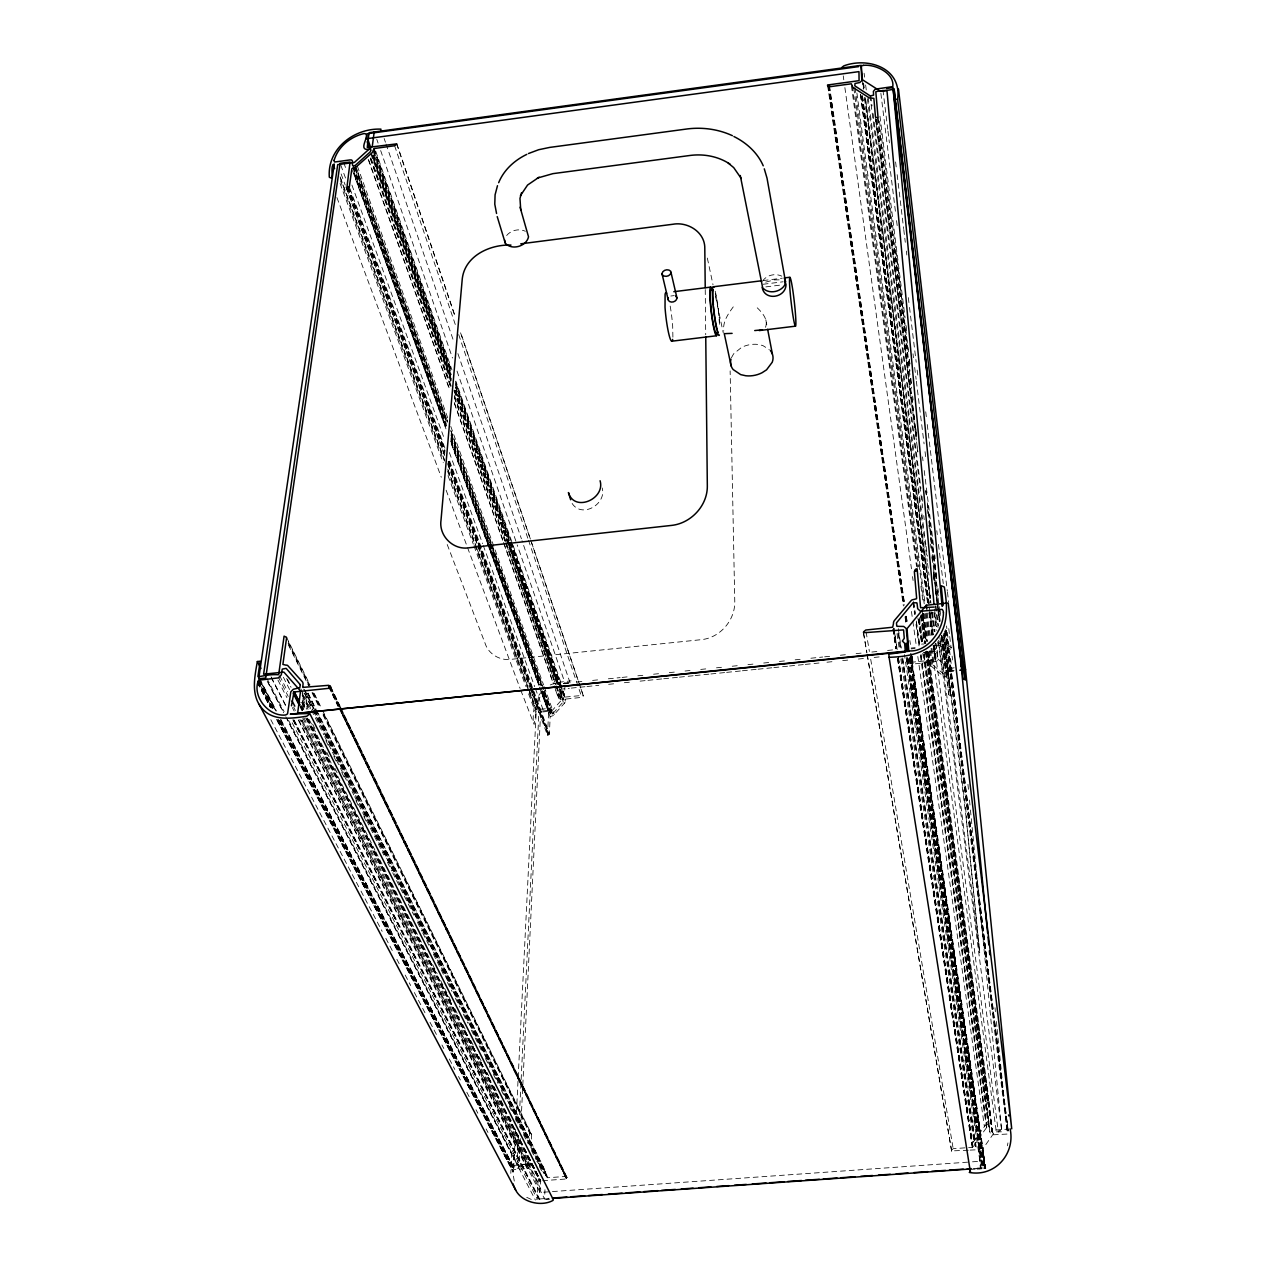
<?xml version="1.0" encoding="UTF-8"?>
<svg xmlns="http://www.w3.org/2000/svg" width="1266" height="1266" viewBox="0 0 1266 1266"><rect width="100%" height="100%" fill="white"/><g stroke="black" fill="none" stroke-linecap="round" stroke-linejoin="round"><path stroke-width="0.75" stroke-dasharray="5 3.75" d="M973.554 1141.71L985.344 1125.252A2.516 2.31 2.3 0 1 986.673 1124.762L988.999 1123.828L986.894 1101.072L988.857 1098.888L992.053 1131.883L1001.833 1131.82L970.247 807.898M672.895 337.167L672.689 326.422A24.45 2.896 83.1 0 0 669.761 303.84M511.448 542.212L565.839 699.069L581.822 697.36L583.167 696.284A2.374 1.852 -19 0 0 583.294 695.699L460.602 332.42M570.064 682.801L522.035 540.645M548.542 1198.696L544.586 1198.965L544.966 1189.644M565 685.128L564.541 696.727L551.723 711.033L538.905 712.315L530.043 688.182M542.671 1180.687L567.231 1178.915A3.007 2.674 -34.9 0 0 567.168 1177.712L565.665 1176.462L547.371 1177.76L546.754 1174.943A4.431 3.925 -35.5 0 0 545.899 1172.3L536.278 1160.574M448.164 464.907L547.529 735.451L549.397 733.726L550.156 716.762L552.182 715.907A2.105 1.662 -20.1 0 0 553.305 715.512L564.62 703.041A3.83 3.007 -19.6 0 0 565.38 701.127L565.839 699.069M307.654 718.36L540.788 1180.814L539.585 1192.477L970.579 1161.951M561.265 697.36L561.661 687.691M555.774 690.635L558.717 698.658L563.354 699.323L563.607 701.427L552.625 713.866L550.789 714.119L550.267 709.894L542.228 687.58M539.522 1178.82L537.987 1181.574L537.243 1199.044L291.18 720.797M558.417 698.088L558.559 690.049M514.281 1181.099L512.872 1172.838L513.695 1169.737L528.318 1168.407L530.106 1165.907L530.391 1161.587M531.008 1147.819L531.578 1134.922A2.754 2.421 -33.7 0 0 531.498 1134.178L322.15 709.546M934.751 646.404L933.912 645.834L935.463 659.776L911.631 662.245A2.595 2.057 -7.5 0 0 911.789 663.131L913.261 664.001L929.64 662.355L930.478 664.428A3.861 3.054 -6.8 0 0 931.523 666.359L943.771 676.566A2.168 1.725 -6.4 0 0 944.974 676.74L947.126 677.199L948.74 694.338A2.469 1.978 -6 0 0 948.899 694.923L950.766 695.714L943.771 633.902M292.984 719.99L522.162 1166.572L527.985 1165.764L528.523 1157.583M529.125 1144.385L529.631 1133.086L322.529 713.945M547.529 735.451L548.637 710.986L541.658 691.916L548.51 710.637M520.247 1138.545L518.838 1168.091L513.68 1168.455L280.546 720.718M520.722 1128.686L540.677 711.112L548.384 710.495M522.162 1166.572L520.611 1164.973L518.902 1166.809L513.11 1166.841L513.6 1153.627M516.022 1121.201L536.214 711.571L534.141 724.453L520.801 690.302M513.68 1168.455L515.626 1129.066M518.459 1135.127L517.019 1164.767L531.815 1163.691M519.028 1123.274L538.905 712.315M511.622 1152.424L510.815 1173.313M906.678 657.481L981.292 1161.191L981.625 1168.676L973.839 1169.452M968.268 1150.24L951.621 1150.905A2.833 2.643 0 0 1 951.684 1150.098L953.187 1148.689L972.399 1147.312L972.905 1144.337A4.605 4.257 2.1 0 1 973.522 1141.71M1007.42 1145.793L1007.926 1142.929M988.398 1100.518L988.113 1099.489L987.179 1100.138L988.398 1100.518L927.25 651.737M973.032 1146.616L898.385 657.402M913.118 663.147L912.011 663.194L913.118 663.178M566.931 1177.617C565.285 1180.07 565.918 1175.149 566.931 1177.617L330.062 685.84M294.029 720.623L539.269 1199.598M549.064 734.454L548.051 734.771L549.033 734.169L449.082 461.473M765.519 327.308C768.826 318.731 760.692 310.93 754.947 305.676M935.542 659.728L935.147 651.262L923.357 652.449M731.416 357.756L733.663 353.784L741.591 347.39A20.984 14.765 -12 0 1 757.654 344.399L762.718 345.491L769.237 349.527M733.267 306.863C728.203 313.794 722.506 321.928 723.772 330.98M931.982 648.319L996.057 1130L982.701 1149.053L984.426 1168.012L972.589 1168.85M935.685 659.586L934.055 645.328M982.495 1150.272C982.717 1144.401 972.335 1149.686 975.437 1143.23L986.72 1127.357L989.205 1127.595L989.965 1132.579L991.974 1134.874L1007.483 1134.035A4.827 4.447 4.2 0 1 1008.021 1134.874M541.959 691.442C533.872 699.829 533.081 712.078 533.16 723.076A2.39 1.867 -20.7 0 0 533.239 723.646M762.464 281.305C766.389 275.038 775.235 272.997 781.771 276.146M1008.021 1131.218L944.847 629.788M506.653 235.523C510.973 230.19 519.187 228.26 525.39 231.282M552.593 713.882L543.256 687.834M545.504 690.302L539.237 698.072L535.866 708.042A4.02 3.133 -20.4 0 0 536.357 709.656L548.368 708.485L550.267 709.894M550.235 684.938L556.549 682.548L571.093 680.839M765.677 282.128L774.206 279.897L781.438 279.833M970.12 1150.114L979.9 1149.623L980.913 1157.013L979.615 1159.213L981.292 1161.191M935.147 651.262C931.38 655.471 938.913 656.025 934.387 646.435M972.399 1147.312L897.61 658.478M935.669 643.191L937.71 658.842C938.486 663.511 930.099 659.966 932.456 664.603L944.594 674.81L946.746 674.224L947.664 668.828L954.184 667.799M954.121 670.426L948.44 671.091M670.822 296.022L674.256 295.579M527.321 1166.208L299.868 719.294M981.103 1168.945L904.446 654.554M552.356 713.992L542.892 687.96M763.145 280.577L782.293 278.188M763.097 284.264L783.116 281.78M765.851 286.891L780.505 285.072M569.004 682.801L565.079 683.197L517.193 544.902M576.885 682.01L584.75 681.203M592.615 680.412L600.48 679.605M608.345 678.798L620.134 677.611M622.112 677.405L629.977 676.614M637.842 675.807L645.707 675.015M653.572 674.208L661.438 673.417M669.303 672.61L677.168 671.819M685.033 671.012L692.898 670.22M700.763 669.413L708.628 668.622M716.493 667.815L724.374 667.024M732.239 666.217L740.104 665.425M747.969 664.618L755.834 663.827M763.699 663.02L771.564 662.229M779.429 661.422L787.294 660.63M795.159 659.823L803.024 659.032M810.889 658.225L822.694 657.022M824.657 656.832L832.522 656.025M840.387 655.234L848.252 654.427M856.117 653.636L863.998 652.829M871.863 652.037L879.728 651.23M887.593 650.439L895.458 649.632M911.188 648.034L915.112 647.638M932.82 645.834L936.745 645.438L937.995 659.08L952.095 670.996L946.541 625.958M568.307 682.991L561.297 683.703L455.839 381.098M563.465 683.656L570.064 682.991M911.156 648.92L915.081 648.509M559.477 689.305L569.304 688.308M571.283 688.103L585.05 686.71M587.013 686.52L598.818 685.317M608.645 684.32L614.548 683.719M624.375 682.722L630.278 682.137M640.121 681.14L646.024 680.538M647.986 680.333L661.754 678.94M663.716 678.75L677.484 677.357M679.462 677.152L693.23 675.759M695.192 675.553L708.96 674.161M710.922 673.971L724.69 672.578M726.668 672.373L740.436 670.98M742.398 670.774L756.166 669.382M758.128 669.192L771.896 667.783M773.858 667.593L787.642 666.201M789.604 665.995L803.372 664.603M805.334 664.397L819.102 663.004M826.967 662.213L834.832 661.422M842.713 660.615L850.578 659.823M858.443 659.032L866.308 658.225M874.173 657.434L880.076 656.832M556.106 685.729L560.363 697.534L583.31 695.319M948.677 671.645L954.453 671.075M966.148 817.725L979.694 952.76L966.148 817.725L943.123 635.01M529.631 1133.086L531.404 1133.94M513.806 1153.611L511.559 1153.785L287.224 719.341M996.057 1130L1007.815 1129.145M513.221 1165.448L528.017 1164.372M972.541 1161.808L982.384 1161.112L982.986 1167.743L973.127 1168.439M539.316 1198.981L549.175 1198.285M970.183 1169.436L980.422 1168.724L978.713 1149.765M545.741 1199.567L549.491 1199.298M938.343 645.581L944.958 646.61L950.703 649.268M550.884 714.119L542.94 691.822M986.8 1127.341L920.968 655.503M979.346 1149.449L906.646 658.716M938.802 643.666L945.496 644.79L951.684 647.654M560.363 689.21C563.687 690.951 557.277 694.401 560.078 697.202M531.277 1199.424L524.915 1196.512M909.51 658.589L984.378 1167.853M572.137 503.457C581.933 518.712 606.762 504.153 602.205 487.98M270.829 719.705L360.082 889.365M361 891.106L382.158 931.333M385.845 938.328L393.204 952.317M396.875 959.312L399.645 964.565M405.167 975.057L410.69 985.549M414.362 992.544L421.72 1006.533M422.638 1008.29L426.325 1015.285M430.013 1022.279L437.371 1036.268M441.961 1045.004L443.812 1048.501M449.335 1059.009L454.842 1069.501M458.529 1076.496L460.365 1079.993M466.806 1092.226L470.493 1099.22M476.016 1109.728L477.852 1113.225M486.128 1128.956L487.98 1132.453M258.549 680.253L273.139 708.216M279.517 720.465L513.695 1169.737M258.375 680.459L272.95 708.422M279.327 720.655L513.569 1169.895M258.201 680.665L272.776 708.628M279.169 720.86L513.458 1170.069M259.862 684.368L271.557 707.314M278.093 719.325L513.252 1170.433M257.742 681.345L271.43 707.552M277.808 719.784L513.157 1170.623M257.615 681.583L271.304 707.789M277.697 720.022L513.094 1170.828M257.504 681.82L271.193 708.026M277.586 720.259L512.967 1171.24M257.346 682.327L270.164 706.871M277.491 720.892L512.936 1171.446M257.283 682.58L270.101 707.108M276.51 719.389L512.904 1171.651M259.815 678.987L276.21 710.479M280.751 719.23L513.743 1167.189M258.881 677.896L276.178 711.16M280.736 719.911L512.983 1166.223M260.828 682.105L275.387 710.099M280.862 720.607L513.11 1166.841M259.593 680.491L275.086 710.226M266.857 678.26L284.09 711.65M288.616 720.433L518.902 1166.809M268.218 682.548L283.6 712.331M267.237 681.203L283.521 712.742M285.815 716.809L535.376 1200.041M294.092 719.99L540.107 1199.962M271.066 676.804L286.401 706.697M293.063 719.768L539.332 1199.741M271.32 677.801L286.67 707.694M301.213 720.322L544.586 1198.965M278.378 677.073L288.221 696.427M293.601 706.982L295.389 710.495M292.351 707.567L294.139 711.081M298.618 719.863L539.965 1192.303L540.93 1189.391L301.957 720.259M277.95 680.095L286.923 697.677M298.57 720.528L527.21 1168.755M283.378 677.215L289.613 689.543M303.872 717.711L530.248 1164.973M302.827 718.186L537.955 1182.048M279.675 675.743L287.714 691.584M302.02 719.753L528.191 1165.131M301.419 706.001L303.207 709.53M301.118 706.111L303.049 709.577M307.353 718.471L540.677 1180.861M287.429 679.13L290.974 686.188M300.754 705.558L302.764 709.735M306.973 717.901L540.471 1180.972M286.591 678.497L291.053 687.311M300.849 706.301L302.606 710.242M307.084 718.661L540.297 1181.146M300.612 706.539L302.289 710.21M306.847 718.898L540.155 1181.368M300.279 707.314L302.068 710.843M305.628 717.901L540.028 1181.89M302.257 700.335L306.736 709.245M302.305 701.68L305.85 708.738M302.495 702.44L306.04 709.498M302.083 702.393L305.897 709.498M301.846 702.25L305.502 709.387M301.973 702.931L304.631 708.232M312.639 724.136L315.297 729.438M326.85 752.4L329.508 757.701M334.841 768.304L337.516 773.605M302.099 705.399L303.872 708.928M309.205 719.515L336.74 774.206M337.626 775.963L374.926 850.056M375.812 851.812L429.111 957.65M432.671 964.708L437.102 973.538M440.663 980.596L451.329 1001.754M454.874 1008.812L459.321 1017.627M462.865 1024.685L466.426 1031.743M470.857 1040.573L474.418 1047.615M478.865 1056.445L482.409 1063.503M486.856 1072.318L488.629 1075.847M493.962 1086.434L496.62 1091.719M501.067 1100.534L504.612 1107.592M509.059 1116.422L512.619 1123.48M302.052 692.993L309.996 708.881M325.884 740.673L328.527 745.959M333.828 756.562L336.471 761.863M341.773 772.45L344.415 777.751M355.904 800.698L358.547 805.999M363.848 816.586L366.491 821.887M302.321 694.575L309.395 708.707M302.178 695.477L309.252 709.625M302.701 698.705L308.018 709.292M306.293 693.847L546.69 1176.794M303.729 689.147L313.414 708.596M314.284 710.368L546.77 1177.301M304.568 693.135L312.56 709.15M313.398 710.843L543.763 1172.902M304.631 693.721L543.81 1173.329M300.817 688.831L310.534 708.295M311.42 710.052L323.779 734.818M324.666 736.59L353.815 794.953M354.702 796.71L361.76 810.857M362.646 812.63L383.851 855.072M387.38 862.146L391.795 870.992M392.682 872.765L413.887 915.207M417.416 922.281L421.831 931.127M422.717 932.884L429.775 947.047M433.32 954.121L443.907 975.342M447.452 982.416L451.867 991.246M455.396 998.32L459.811 1007.166M463.356 1014.24L467.771 1023.086M471.3 1030.16L481.903 1051.381M485.432 1058.455L489.847 1067.301M493.376 1074.375L497.791 1083.221M501.336 1090.295L505.751 1099.125M509.28 1106.199L511.939 1111.516M515.468 1118.59L519.883 1127.436M523.412 1134.51L527.827 1143.34M531.372 1150.414L535.787 1159.26M539.316 1166.334L541.959 1171.636M308.049 693.056L315.962 709.007M316.848 710.78L546.421 1173.123M308.049 693.673L545.709 1172.158M307.464 693.436L546.754 1174.943M304.631 689.654L314.3 709.102M315.187 710.875L547.482 1177.76M288.126 643.144L309.094 685.586M312.575 692.66L319.57 706.808M323.067 713.882L530.043 1133.054M288.442 644.98L308.54 685.65M312.037 692.724L319.032 706.871M286.401 637.035L309.933 684.795M314.3 693.626L321.279 707.773M288.268 641.72L310.075 685.919M313.557 692.993L320.535 707.124M324.033 714.198L531.578 1134.922M330.537 686.378L339.968 705.953M340.823 707.741L567.073 1177.427M329.666 685.713L339.114 705.289M339.968 707.077L566.393 1176.842M330.141 687.058L339.573 706.634M340.048 707.694L567.231 1178.915M329.239 685.84L339.003 706.665M339.874 708.438L566.567 1178.266M328.859 686.188L338.307 705.748M341.741 712.869L565.839 1177.206M329.334 687.549L337.911 705.32M341.345 712.442L566.266 1178.377M328.669 686.631L338.133 706.681M338.971 707.979L565.965 1178.266M447.215 544.522L485.1 643.334C488.423 653.968 499.754 660.805 510.704 659.364L701.459 639.646C720.117 637.763 735.23 620.15 734.771 601.477L730.134 370.922M336.914 197.543L441.296 477.266M446.138 490.227L466.885 545.804M467.565 547.656L520.104 688.451M340.079 183.475L443.242 462.739M448.022 475.684L473.294 544.111M473.975 545.947L525.896 686.504M528.634 693.895L535.471 712.394M346.757 188.808L444.762 455.649M341.124 173.948L345.207 185.089M345.887 186.941L444.777 456.124M447.515 463.546L529.362 686.33M340.127 176.813L444.556 460.096M447.784 469.132L536.373 709.656M340.427 178.031L444.698 461.125M448.101 470.366L475.367 544.38M476.048 546.232L527.843 686.852M528.523 688.704L536.024 709.055M340.443 180.69L443.448 460.001M447.531 471.094L536.214 711.571M350.017 188.681L444.952 448.227M449.699 461.204L549.397 733.726M340.791 165.118L345.539 178.126M348.609 187.115L445.015 450.348M348.229 187.067L444.999 451.25M448.734 461.41L548.89 734.834M347.913 187.178L444.825 451.376M448.449 461.504L548.748 734.96M347.612 187.415L444.809 452.468M448.196 461.726L530.802 686.852M531.119 687.849L548.479 735.04M347.454 187.732L444.888 453.26M448.069 462.027L478.2 544.079M478.659 545.44L530.549 686.789M531.008 688.15L548.225 734.96M343.782 162.76L346.488 170.198M351.916 185.058L444.651 439.587M449.398 452.595L482.568 543.62M483.248 545.488L534.695 686.678M535.376 688.546L543.494 710.827L542.022 712.267L540.677 711.112M354.084 173.189L446.154 427.876M450.854 440.885L538.905 684.431M354.306 174.993L446.423 429.68M451.139 442.689L538.541 684.368M541.231 691.806L547.956 710.384M352.518 170.594L445.964 428.873M451.329 443.733L486.967 542.212M487.632 544.063L538.715 685.286M539.395 687.137L550.156 716.873M357.091 169.85L448.053 422.781M450.728 430.218L543.7 688.72M544.364 690.571L551.723 711.033M355.319 165.355L447.61 421.942M450.965 431.247L491.081 542.798M491.762 544.665L542.592 685.966M354.86 165.529L447.199 422.1M451.218 433.257L542.228 686.109M355.319 168.742L446.423 421.657M451.123 434.665L489.974 542.528M490.638 544.396L541.563 685.729M354.575 167.571L446.55 422.686M451.028 435.235L541.025 684.874M543.478 691.742L552.182 715.907M353.182 165.751L446.376 424.142M451.076 437.15L540.25 684.384M353.04 166.922L446.328 425.598M450.997 438.321L488.613 542.703M489.246 544.269L540.281 685.84M540.914 687.406L550.346 713.723M352.897 167.792L446.186 426.12M450.886 439.128L539.49 684.431M541.99 691.758L550.9 716.034M354.322 173.363L446.502 428.414M451.076 441.059L539.221 684.953M541.785 692.043L548.637 710.986M354.179 173.236L446.312 427.987M450.949 440.932L539.047 684.542M357.344 166.068L448.117 418.967M450.775 426.405L543.557 684.874M544.222 686.726L554.239 714.625M368.754 160.165L449.699 389.469M454.304 402.525L502.998 540.487M503.646 542.354L553.653 684.036M554.318 685.903L558.274 697.091M368.2 159.342L449.161 388.63M454.415 403.553L553.147 683.165M373.343 156.05L451.044 377.553M455.475 390.498L508.394 541.294M508.916 543.082L558.464 684.495L455.174 390.055M373.043 155.94L451.282 379.214L372.71 155.876M560.379 690.318L563.687 699.94M454.89 390.308L507.856 541.057M508.378 542.892L558.069 684.336M371.365 153.075L451.297 380.987L372.172 155.86M454.462 390.118L557.736 684.51M558.433 686.188L564.32 703.342M454.399 390.292L507.223 541.057M507.919 542.845L557.515 684.257M370.811 153.835L451.313 383.171M453.924 390.624L556.692 683.355M559.319 690.809L563.243 701.997M371.223 158.661L451.218 386.177M454.494 395.498L505.64 540.946M506.289 542.813L556.138 684.542M556.787 686.409L560.727 697.598M370.4 157.981L451.155 387.649M454.399 396.685L555.489 684.146M370.289 158.804L451.028 388.14M454.304 397.461L504.849 541.009M505.514 542.877L555.394 684.574M556.043 686.441L560.648 699.481M375.765 151.35L451.93 369.894M374.135 148.533L451.471 370.59M455.475 381.762L510.689 540.376M373.897 148.613L451.155 370.764M455.918 383.693L510.42 540.55M511.242 542.291L565.76 699.133M373.565 148.834L450.918 371.017M455.586 383.851L510.198 540.788M510.989 542.481L565.57 699.37M373.992 150.986L451.155 372.062M455.713 385.117L565.459 699.75M373.043 150.891L451.282 374.72M455.57 386.842L509.565 541.31M509.976 542.576L565.411 701.111M374.024 154.199L451.06 374.451M455.618 387.523L509.154 540.582M509.802 542.449L561.376 689.907M373.454 155.386L451.282 377.727M455.792 390.577L558.401 683.608M376.793 139.355L378.075 143.09M380.67 150.575L452.484 358.009M457.026 371.096L516.544 543.035M384.152 138.485L385.434 142.219M386.067 144.087L454.051 342.374M457.896 353.594L521.402 538.778M394.612 145.748L455.538 325.251M458.703 334.604L527.875 538.414M528.508 540.281L581.822 697.36M396.717 143.485L455.538 317.45M396.669 143.881L455.507 317.845M460.555 332.816L583.294 695.699M707.33 258.058L713.027 284.866M715.48 296.339L723.218 332.705M765.835 319.807L767.291 327.435M866.118 631.971L869.394 651.468M870.707 659.269L953.187 1148.689M863.523 632.747L866.83 652.227M867.163 654.174L951.621 1150.905M863.554 633.364L866.862 652.845M867.194 654.791L951.668 1151.427M893.4 628.996L896.265 648.635M897.895 658.32L972.62 1147.218M893.116 629.139L896.122 648.698M892.973 629.202L895.806 648.778M897.467 658.526L972.288 1147.328M896.993 633.68L899.351 649.3M900.838 659.064L973.87 1141.315M897.183 649.6L893.923 628.173L897.151 649.759M898.338 657.56L972.937 1146.869M893.638 628.759L896.518 648.366M898.116 657.988L972.794 1147.075M898.29 628.648L901.234 648.145M902.69 657.877L976.213 1147.043M898.813 633.918L901.17 649.537M902.626 659.285L975.437 1143.23M897.99 633.111L900.237 649.141M901.803 658.462L975.263 1146.189M906.44 659L981.894 1167.964M909.906 658.89L984.426 1168.012M909.7 658.747L984.22 1167.711M908.497 658.795L982.384 1161.112M907.975 658.842L982.986 1167.743M907.643 657.719L980.311 1150.43M907.136 657.829L980.913 1157.013M829.499 85.819L904.763 605.29M906.314 616.21L907.453 624.027M909.858 640.517L910.428 644.426M912.137 656.168L913.261 664.001M829.151 85.36L904.541 604.752M906.234 616.495L907.374 624.312M911.979 656.801L913.039 663.463M828.787 85.313L904.335 604.958M906.029 616.7L906.883 623.473M911.71 655.835L912.849 663.669M828.423 85.423L904.051 605.053M905.76 616.779L906.598 623.552M910.998 653.588L985.771 1168.36M828.154 85.661L903.766 604.974M905.38 616.653L906.393 623.774M910.745 653.588L985.581 1168.344M828.059 85.977L903.56 604.768M905.19 616.226L906.409 624.344M910.982 656.105L985.407 1168.328L910.776 656.374M827.568 84.996L903.386 605.955M905.079 617.238L905.95 623.568M910.602 657.007L985.043 1168.217M910.317 657.291L984.869 1168.154M910.08 657.196L984.695 1168.059M909.843 657.07L984.537 1167.964M911.441 611.462L912.549 619.296M912.833 621.258L916.442 646.704M917.818 656.5L984.378 1126.408M913.593 601.54L915.223 613.266M916.315 621.068L919.86 646.451M920.952 654.253L986.673 1124.762M913.577 602.648L915.223 614.39M916.315 622.223L919.591 645.723M912.992 602.869L914.638 614.611M916.014 624.407L919.037 645.929M920.398 655.725L986.499 1127.515M919.306 617.555L923.072 644.916M924.148 652.718L989.015 1123.559M919.243 619.185L922.756 644.631M924.101 654.411L989.442 1128.212M919.053 619.311L922.566 644.742M923.911 654.506L989.775 1131.646M843.251 75.881L843.789 79.79M844.881 87.607L911.457 568.782M912.533 576.6L913.087 580.524M918.499 619.644L921.743 643.112M917.929 618.077L921.727 644.283M922.819 653.335L988.477 1127.246M922.091 616.004L925.826 643.397M926.886 651.215L992.465 1132.358M921.759 615.687L925.699 643.302M926.759 651.12L992.275 1132.215M921.569 615.244L925.399 642.922M926.601 651.42L992.053 1131.883M921.332 614.611L924.845 642.178M926.142 651.31L987.512 1100.787M921.015 614.944L924.766 643.175M926.095 652.085L987.274 1100.518M920.904 615.387L924.655 642.748M925.984 652.528L987.179 1100.138M920.509 616.495L924.259 643.856M925.319 651.673L986.894 1101.072M853.885 88.034L918.309 566.804M920.936 586.348L923.041 601.983M924.607 613.709L928.025 639.108M929.608 650.835L931.713 666.47M852.335 85.961L917.423 567.279M923.61 613.614L927.44 641.545M928.769 651.325L930.494 664.634M923.231 613.836L926.934 641.213M928.532 652.955L988.857 1098.888M851.432 85.772L916.568 566.582M922.93 613.504L926.633 640.865M928.215 652.591L929.545 662.355M922.059 610.323L926.301 641.609M927.63 651.389L993.161 1135.064M922.55 615.767L926 641.182M927.298 613.076L930.415 636.576M856.908 93.004L925.05 603.36M926.364 613.14L929.75 638.555M931.064 648.334L932.884 662.023M855.056 87.576L924.212 603.771M925.525 613.409L929.054 639.188M930.494 650.55L932.456 664.603M862.478 95.757L929.102 603.186M930.383 612.981L933.216 634.535M862.415 96.01L929.054 603.423M929.434 607.569L933.026 634.978M934.324 644.758L998.368 1132.073L999.934 1130.19L1001.833 1131.82L938.565 640.359M862.051 96.327L928.722 603.376M930.019 613.155L932.852 634.693M861.576 95.9L928.263 602.774M929.671 612.064L932.757 635.548M861.434 96.089L927.978 603.043M929.497 612.633L932.108 634.345M860.627 94.444L927.788 603.122M929.181 612.871L932.172 636.371M933.564 646.135L935.273 659.855M860.405 94.523L927.598 603.091M928.896 612.871L931.998 636.339M933.548 648.081L935.352 661.77M864.108 73.238L864.615 77.163M865.628 84.996L866.387 90.883M867.416 98.716L927.25 561.313M927.503 563.275L929.022 575.033M933.833 612.285L936.112 629.914M937.631 641.688L938.153 645.597A2.39 1.899 -6.7 0 0 936.587 646.404M863.57 82.97L864.33 88.842M865.865 100.6L930.637 598.407M932.409 612.127L934.973 631.718M863.301 83.983L863.808 87.908M865.089 97.704L930.953 603.281M932.235 613.076L934.53 630.721M862.953 83.651L863.713 89.522M864.741 97.34L930.589 602.331M931.871 612.111L934.419 631.687M935.954 643.429L937.995 659.08M862.067 79.489L863.349 89.285M864.631 99.065L930.304 602.078M931.586 611.874L934.134 631.449M870.866 96.01L872.037 105.901M873.129 113.655L920.904 488.423M921.98 496.272L922.661 502.159M936.017 606.145L938.517 625.768M939.958 637.51L944.974 676.74M869.964 95.71L922.708 507.888M923.737 515.563L924.212 519.646M935.305 605.813L938.027 627.43M939.831 641.134L979.694 952.76M934.53 609.025L936.793 626.654M868.16 97.276L925.826 544.459M926.079 546.421L927.345 556.217M934.672 613.108L936.951 630.753M938.47 642.527L942.759 675.87M877.575 118.007L911.647 388.282M912.628 396.116L913.118 400.024M928.912 525.374L929.402 529.283M930.399 537.116L940.274 615.466M942.98 637.004L950.386 695.762M876.8 119.495L914.638 419.537M915.888 428.652L916.378 433.225M930.494 544.095L930.985 548.004M931.966 555.837L932.947 564.288M933.216 565.617L938.391 607.332M938.644 609.278L940.132 621.02M942.11 636.054L946.81 673.829M876.278 119.542L914.796 423.667M915.049 423.999L916.378 435.504M931.966 557.515L932.726 563.512M933.58 570.982L940.1 622.081M941.651 635.579L947.142 677.31M875.945 119.4L916.362 437.292M933.612 572.738L934.609 580.572M934.656 582.455L939.831 621.78M941.477 635.469L946.778 676.724M875.439 116.614L916.347 439.982M916.584 441.945L917.834 451.725M933.564 574.59L934.213 580.809M935.305 588.326L939.435 621.875M941.524 637.368L948.74 694.338M875.566 119.384L916.173 439.207M917.17 447.056L917.913 452.943M933.612 576.552L934.102 580.477M935.352 590.273L936.603 600.084M936.84 602.046L939.34 621.669M941.334 637.368L946.319 676.614M944.8 630.895L1007.483 1134.035M879.981 116.203L905.095 317.893M906.139 325.694L906.804 331.597M922.518 456.868L923.009 460.792M924.227 470.572L933.707 546.928M934.751 554.777L935.178 558.67M944.468 633.063L949.104 670.252M879.49 121.125L908.45 352.075M909.431 359.908L909.922 363.817M925.857 491.034L926.348 494.943M927.329 502.776L936.903 579.1M895.473 249.529L908.26 351.394M909.241 359.243L909.969 365.114M925.699 490.496L926.19 494.42M927.424 504.216L936.761 578.657M937.979 588.453L938.47 592.377M943.645 633.522L966.733 817.678M878.082 117.944L909.969 371.08M910.855 378.439L911.583 384.31M927.361 509.66L927.851 513.569M928.833 521.402L938.549 598.327M939.926 609.547L940.765 615.956M880.883 93.368L895.6 212.799M896.565 220.632L897.293 226.519M912.992 353.784L913.466 357.708M914.669 367.488L916.125 379.246M916.362 381.208L924.085 443.86M925.05 451.693L925.778 457.564M946.303 630.753L1008.147 1130.633M946.177 630.405L1008.053 1130.316L1006.976 1119.476M945.56 629.566L1007.973 1132.627M882.94 89.981L887.719 129.164M887.957 131.11L889.397 142.868M908.308 297.605L909.273 305.454M909.51 307.401L916.204 362.25M917.17 370.083L917.882 375.97M936.793 530.707L937.283 534.632M938.47 544.412L943.265 583.594M948.772 628.648L949.484 634.519M949.722 636.481L951.162 648.239M952.111 656.073L952.602 659.982M895.6 161.953L896.312 167.84M897.167 174.661L903.623 228.576M903.766 229.542L905.285 242.297M906.377 251.095L906.836 255.02M925.731 411.798L926.301 416.704M927.25 424.537L947.316 591.095M947.459 592.092L948.645 601.888M995.029 1007.736L995.408 1011.661M996.389 1021.472L996.975 1027.359M997.165 1029.321L1007.293 1131.424M967.952 784.35L968.537 790.237M969.487 800.049L970.057 805.936M705.241 289.598L705.716 334.794M715.322 293.38A21.823 2.136 83.2 0 1 719.484 326.581M715.211 291.196A24.513 2.405 83.2 0 1 719.768 324.84M537.227 1199.029A2.785 2.485 -37.1 0 1 536.657 1199.535"/><path stroke-width="1.5" d="M334.161 160.323L334.192 160.133A5.301 3.26 -18.6 0 0 334.651 162.016L349.891 159.943C355.461 158.804 349.4 168.41 355.319 165.355L370.147 151.967C373.407 147.125 366.143 150.923 364.402 148.454C361.427 144.846 370.621 133.626 364.149 133.547C350.65 136.617 338.18 146.587 334.192 160.117M906.187 643.144L906.82 651.04L290.262 714.151L309.379 713.502A3.925 2.943 -26.2 0 1 309.078 714.467L306.752 716.224C291.908 718.376 272.839 721.588 261.92 708.232C250.636 695.24 254.672 676.756 257.362 661.532L260.163 661.232L257.963 676.139A1.883 1.393 -26.3 0 0 258.027 676.74C265.971 675.553 270.56 674.224 278.441 674.746A1.836 1.361 -26 0 0 278.773 673.987L284.075 636.133L286.48 637.304A3.814 2.769 -25.2 0 1 286.527 638.191L282.888 664.428L285.879 665.141A3.418 2.516 -25.7 0 1 287.588 665.41L302.115 681.504A6.156 4.558 -25.8 0 1 303.001 684.574L302.764 686.773A1.899 1.408 -25.7 0 0 302.843 687.375L328.701 685.317L330.648 686.694A4.178 3.118 -25.3 0 1 330.616 688.134L293.997 691.996L291.465 705.811M380.686 131.11L380.939 129.132C354.385 128.008 327.577 148.312 329.271 176.544A3.149 1.946 -18.8 0 0 329.318 177.161C334.904 181.624 329.287 164.849 334.303 164.042L258.691 678.75L265.733 678.022L340.111 163.267L350.049 162.032L346.757 188.808A1.614 1.013 -18.7 0 0 347.596 188.681L349.337 186.83L351.869 168.631L354.575 167.571A2.785 1.725 -18.4 0 0 356.078 167.065L371.84 152.996A5.048 3.118 -18.1 0 0 373.011 150.891L374.135 148.533L394.612 145.748L396.448 144.514A3.118 1.931 -17.7 0 0 396.669 143.881L367.282 147.473C367.567 144.387 368.359 136.317 369.261 132.677L861.26 65.326L862.431 79.726L880.645 91.405L886.96 90.551L934.039 604.436M374.198 131.886L372.299 146.286L354.417 162.412L337.706 164.659L263.613 674.192L283.869 672.088L300.564 691.046L297.637 713.28L908.83 651.294L907.01 628.711L926.253 605.243L948.202 602.964L1011.724 1128.861L965.562 669.651L898.48 89M676.962 297.937C676.693 301.894 670.616 303.65 668.321 300.374L661.976 273.63C662.577 269.895 668.337 268.408 670.743 271.288L676.962 297.937L675.696 296.038M961.195 667.103L960.625 661.612M764.284 168.821L767.022 178.142L785.506 281.701L784.746 285.072C780.362 292.272 768.462 294.456 762.686 287.809L740.262 175.499M497.491 185.691L495.085 194.822L494.784 204.19L496.557 213.479M671.075 272.491C670.505 276.225 664.713 277.729 662.308 274.833L661.976 273.63M521.56 192.654L519.978 198.446L520.769 210.314M667.957 299.045L668.337 297.89M498.662 182.7C503.836 169.929 514.55 160.276 526.798 154.373M520.437 195.66L527.558 185.058L539.079 177.177M293.49 692.423L299.615 704.925M857.525 65.959L858.554 66.623L367.093 133.753L366.412 138.754L858.965 71.624L859.076 80.66L827.568 84.996A3.45 2.168 -10.3 0 0 827.758 85.93L829.673 86.737L851.306 83.809L852.335 85.961M528.476 153.534L538.683 149.72L549.697 147.41L687.596 128.895C702.804 127.059 718.455 129.227 732.397 135.684M537.433 178.063L552.894 173.648L690.666 155.386C704.323 153.724 718.597 156.493 730.102 164.2M732.112 333.369L725.513 333.607M754.726 330.568L762.48 329.777M863.333 65.357L863.096 65.405A3.181 1.994 -9.8 0 0 861.022 66.354L861.893 80.613L859.741 82.559L855.009 83.477L854.803 85.835L870.201 95.9L873.477 95.235A1.598 1.013 -9.6 0 0 873.572 94.808L873.398 91.342L875.249 89.174L892.799 86.594C894.619 73.017 875.107 63.996 863.349 65.357M886.77 88.43L892.973 87.591L942.11 606.319L943.154 605.275L941.208 585.715L944.199 586.918A3.972 3.07 -6.9 0 1 944.468 587.82C947.19 605.101 948.994 625.167 936.634 639.425C925.557 654.095 906.171 656.785 889.096 657.307L888.859 654.142L905.095 651.99A1.915 1.519 -7.9 0 0 905.285 651.199L904.652 643.302L902.373 641.023L904.256 638.333L903.639 630.515A1.962 1.535 -8 0 0 903.418 629.898L863.523 632.747A3.988 3.133 -9.1 0 1 863.634 631.781L865.786 630.025L892.672 627.24L893.464 623.663A6.457 5.048 -8.1 0 1 894.429 620.498L911.457 600.242A3.529 2.738 -7.7 0 1 913.324 599.593L916.426 598.786A1.883 1.472 -7.7 0 0 916.616 598.027L914.353 571.552L916.062 569.004A2.01 1.535 -7.7 0 1 917.138 568.845L920.604 607.727L934.276 607.063M963.22 679.288L894.144 89.3A1.598 1.013 -9.2 0 0 893.97 88.905C888.052 91.12 881.342 89.933 875.819 91.769L878.082 117.944L875.645 117.232A3.292 2.105 -9.4 0 1 875.439 116.614L873.872 98.384L871.04 98.052A2.896 1.836 -9.6 0 1 869.457 97.957L853.68 87.924M842.175 68.047L842.143 67.652A3.197 1.994 -10.1 0 1 842.238 67.035L843.979 65.8C868.318 56.907 902.057 68.095 897.594 99.128L895.109 99.46L894.144 89.3M510.989 245.082C489.974 244.291 464.749 255.874 462.248 279.026L441.011 520.199C438.622 535.961 453.45 550.504 469.164 547.767L671.597 525.406C690.951 523.333 707.504 505.72 707.33 486.081L705.748 336.756M520.753 243.832L672.911 224.256C687.802 221.518 705.067 232.184 704.798 248.342L705.225 287.635M673.813 291.702L710.796 287.097M713.359 286.781L761.23 280.815M784.208 277.95L789.952 277.238M671.755 341.203L716.445 335.775M759.157 330.584L795.459 326.169A24.64 1.598 83.5 0 0 792.706 289.629A24.64 1.598 83.5 0 0 789.905 289.281A24.64 1.598 83.5 0 0 795.459 326.169M959.786 670.236L965.562 669.651M963.03 679.304L965.103 679.098L897.594 99.128M553.115 1198.016L566.915 1197.035M570.871 1196.766L584.67 1195.784M588.611 1195.515L602.41 1194.534M608.329 1194.123L622.128 1193.142M626.084 1192.873L639.884 1191.892M643.824 1191.622L657.624 1190.657M661.564 1190.372L675.379 1189.407M681.282 1188.98L693.119 1188.157M699.038 1187.73L710.875 1186.907M716.778 1186.479L728.615 1185.656M734.533 1185.229L746.354 1184.406M752.273 1183.979L766.072 1183.014M770.029 1182.729L783.828 1181.764M787.769 1181.479L801.568 1180.513M805.524 1180.228L819.324 1179.263M823.264 1178.994L837.063 1178.013M841.004 1177.744L854.819 1176.763M860.722 1176.351L872.559 1175.513M878.477 1175.101L890.299 1174.262M896.217 1173.851L908.054 1173.012M913.973 1172.601L927.772 1171.636M931.713 1171.351L945.512 1170.385M949.468 1170.101L963.268 1169.135M967.208 1168.85L971.149 1168.581M552.482 1198.411L970.611 1168.977M969.265 1172.443C995.203 1177.19 1015.538 1153.642 1010.11 1128.829M733.9 136.522C746.529 142.789 757.559 152.727 763.24 165.814M784.936 281.543L785.996 284.391C786.107 297.921 764.427 301.355 762.179 287.35M728.219 163.092L733.71 167.603L741.259 178.506M497.221 216.628L505.261 243.072C511.559 250.81 526.529 246.348 528.523 236.837L520.073 207.181M259.103 704.323L515.689 1190.119C522.019 1202.621 541.801 1206.894 553.068 1200.374A2.817 2.516 -36.7 0 0 553.226 1199.567L309.458 712.885M1008.48 1114.95L1008.606 1115.172A2.833 2.595 3.5 0 1 1008.812 1115.963M257.362 661.532L260.986 668.543M292.114 700.905L294.804 706.191M515.689 1190.119L512.809 1183.599M294.298 691.885L299.646 702.472M293.997 691.996L299.488 702.519M293.854 692.075L299.203 702.662M293.728 692.185L299.836 704.656M293.158 693.198L299.393 705.542M960.957 657.734L963.394 664.302L965.214 680.143M333.259 164.991L334.62 168.679M367.14 141.76L369.102 147.362M367.567 138.595L370.827 147.916M784.461 278.567L785.506 281.701M570.665 499.769L568.434 492.553C574.305 512.73 605.512 498.962 600.084 480.732M504.58 239.923L505.261 243.072M724.231 333.417L731.131 365.89M767.655 329.334L772.387 354.1M962.271 669.714L893.068 88.62M889.096 657.307L970.436 1172.348L970.183 1169.436M926.253 605.243L926.775 609.152M894.825 97.26L961.622 666.264M894.698 97.593L961.448 666.707M961.353 668.052L987.638 933.121M988.018 937.046L988.793 944.895M989.379 950.782L989.775 954.722M853.648 87.94A5.127 3.228 -9.8 0 1 852.366 85.946M719.42 335.015A24.513 2.405 83.2 0 1 713.692 310.756A24.513 2.405 83.2 0 1 713.897 287.366M730.973 359.117A22.551 15.872 -12 0 0 733.109 369.514L740.705 374.625L745.801 375.765A21 14.781 -12 0 0 762.053 372.742L766.547 369.83L772.228 362.25A22.551 15.872 -12 0 0 770.345 350.508M717.157 333.971A24.513 2.437 83.2 0 1 711.096 311.072A24.513 2.437 83.2 0 1 711.967 289.17M718.218 332.357A21.823 2.136 83.2 0 1 717.664 331.106M717.062 329.065A21.823 2.136 83.2 0 1 713.518 306.562M713.391 305.169A21.823 2.136 83.2 0 1 713.28 289.772M716.509 332.721A21.823 2.168 83.2 0 1 711.381 311.12A21.823 2.168 83.2 0 1 711.587 290.294M672.657 339.383A24.45 2.896 83.1 0 1 668.812 333.939A24.45 2.896 83.1 0 1 665.03 307.306L665.093 294.313A24.45 2.896 83.1 0 1 666.66 293.237M943.439 612.617C943.487 630.104 927.044 653.003 908.355 650.787L906.234 628.553L903.718 626.448L896.993 626.322A1.899 1.488 -8.1 0 1 896.692 625.578L896.518 623.363A1.709 1.329 -8.1 0 1 897.04 622.192L913.039 602.822L916.774 602.79A1.899 1.472 -7.6 0 1 917.075 603.518L917.676 608.677L920.398 611.288L942.11 609.357A6.773 5.286 -6.9 0 1 943.36 611.969L943.439 612.617M300.264 684.605L299.931 687.074A1.899 1.408 -25.8 0 1 299.694 687.691L293.301 689.274L290.832 691.822L287.572 713.771A3.877 2.896 -26.6 0 1 284.913 715.084C268.139 716.366 251.807 695.841 258.549 680.253L278.615 677.848L281.305 674.794L282.144 669.682A1.883 1.393 -25.8 0 1 282.381 669.065L286.163 668.369L300.264 684.653M328.654 686.678C330.046 689.574 330.964 683.545 328.669 686.631M916.552 570.365C914.986 573.498 914.258 567.469 916.552 570.365M828.154 85.661L829.515 85.882L828.154 85.661M347.612 187.415C347.533 189.916 350.033 186.055 347.612 187.415"/></g></svg>
